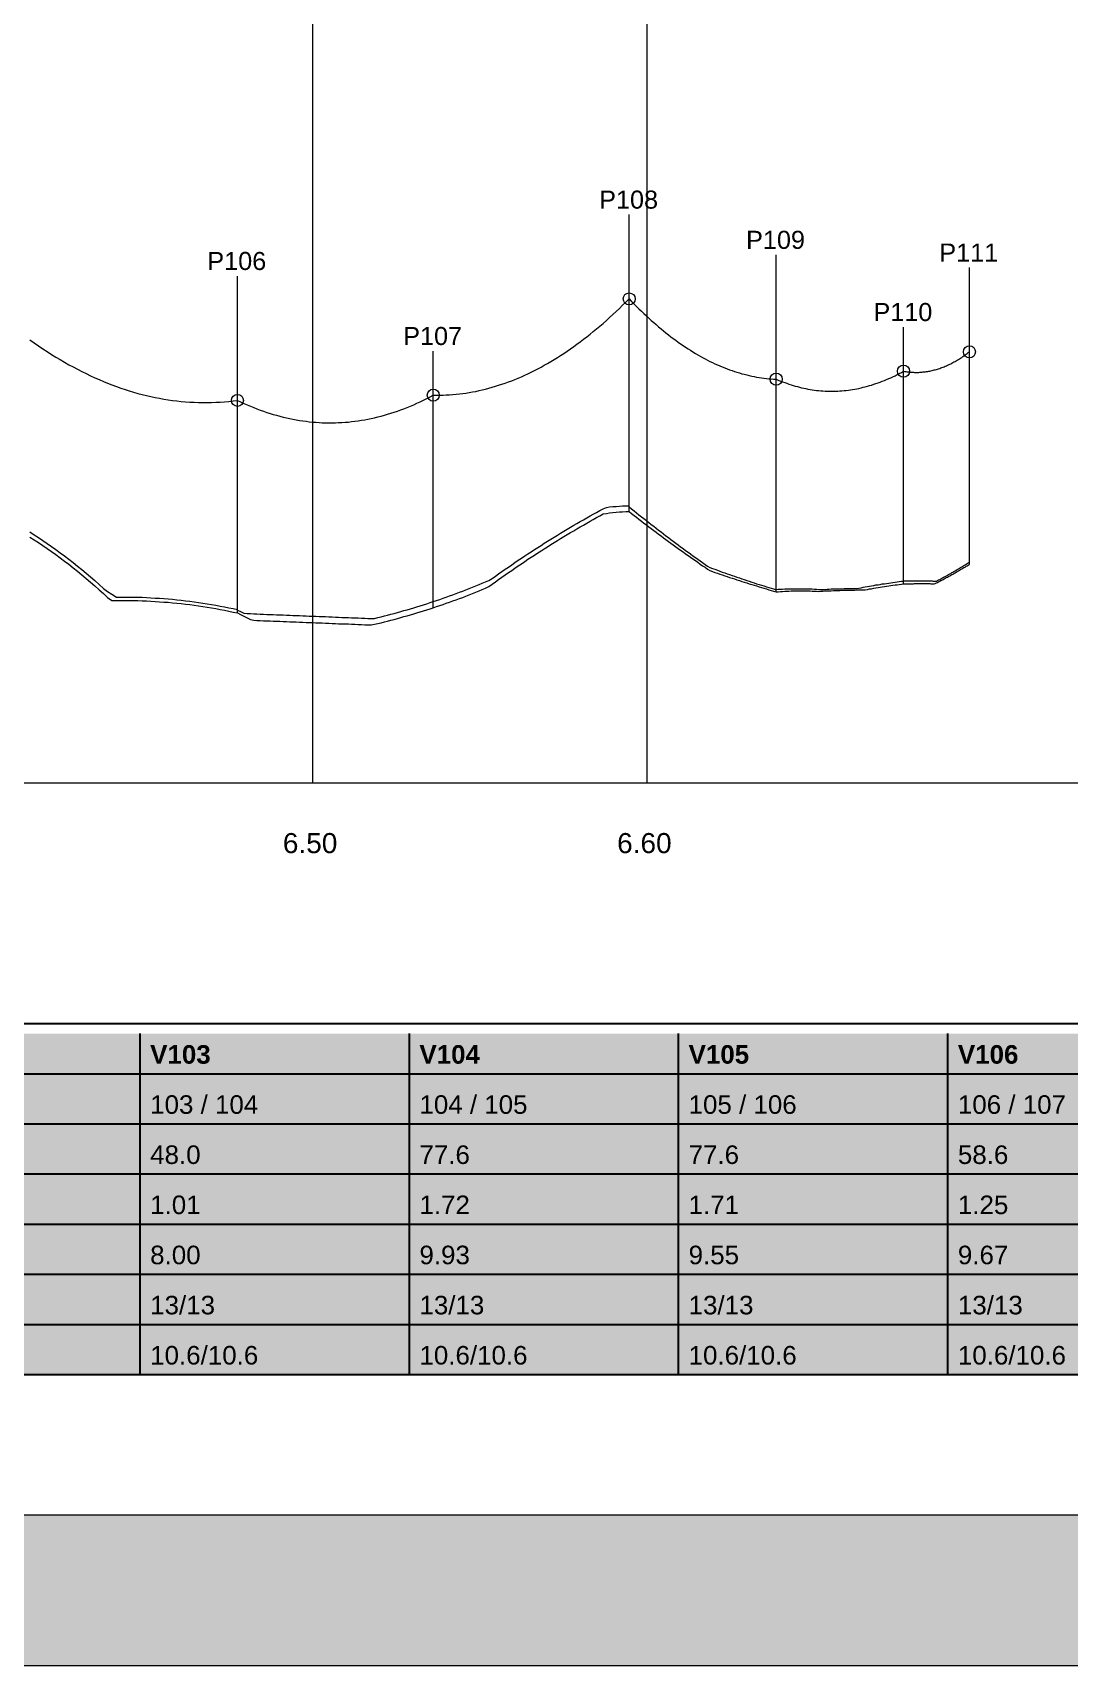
# Paper-space layout 'LP-PF-07' of a CAD drawing. Header units: metres, sheet in millimetres. Extents: x 8 to 412, y 8 to 290.
# Drawn here: x 173.5 to 276.9, y 8 to 170.8 of the extents above; entities that cross this region are included whole.
import ezdxf

# ---------------------------------------------------------------- set-up
doc = ezdxf.new("R2010")
doc.units = ezdxf.units.M
for name, color, linetype, lineweight, true_color in [('DETALLE', 7, 'Continuous', 13, 0x33434d), ('PERFIL_CONDUCTOR', 7, 'Continuous', 13, 0xc53643), ('PERFIL_TERRENO', 7, 'Continuous', 13, 0x976f49), ('PF_COTA', 7, 'Continuous', 0, 0x367db4), ('PF_EJE_DEM', 7, 'Continuous', 0, 0x53856e), ('PF_GRID', 7, 'Continuous', 0, 0xdee6ea), ('ROTULO', 7, 'Continuous', 13, 0x18364a)]:
    doc.layers.add(name, color=color, linetype=linetype, lineweight=lineweight, true_color=true_color)
doc.layers.add('PRESENTACION', color=7, linetype='Continuous')
doc.styles.add('Arial', font='arial.ttf')
doc.styles.add('Arial-Bold', font='arialbd.ttf')

psp = doc.layouts.new('LP-PF-07')

# ---------------------------------------------------------------- hatches: boundary and pattern name
at = {"layer": 'PRESENTACION', "true_color": 0xe6eef2}
psp.add_hatch(color=7, dxfattribs=at).paths.add_polyline_path([(14, 64), (404, 64), (404, 71), (14, 71)])
at = {"layer": 'PRESENTACION', "true_color": 0xfff1d8}
psp.add_hatch(color=7, dxfattribs=at).paths.add_polyline_path([(184.23, 37), (211.08, 37), (211.08, 71), (184.23, 71)])
at = {"layer": 'PRESENTACION', "true_color": 0xf6f8fa}
psp.add_hatch(color=7, dxfattribs=at).paths.add_polyline_path([(14, 37), (404, 37), (404, 64), (14, 64)])
at = {"layer": 'PRESENTACION', "true_color": 0xeef4f7}
psp.add_hatch(color=7, dxfattribs=at).paths.add_polyline_path([(8, 8), (412, 8), (412, 23), (8, 23)])

# ---------------------------------------------------------------- linework, layer by layer
at = {"layer": 'DETALLE'}
for p, q in [((233, 123.07), (233, 144.27)), ((266.92, 117.79), (266.92, 138.99)), ((260.35, 115.86), (260.35, 137.06)), ((247.65, 115.06), (247.65, 136.26)), ((193.93, 112.95), (193.93, 134.15)), ((213.46, 113.47), (213.46, 134.67))]:
    psp.add_line(p, q, dxfattribs=at)
psp.add_lwpolyline([(32, 96), (284, 96), (284, 249), (32, 249)], close=True, dxfattribs=at)
for centre in [(233, 144.27), (266.92, 138.99), (247.65, 136.26), (260.35, 137.06), (213.46, 134.67), (193.93, 134.15)]:
    psp.add_circle(centre, 0.6, dxfattribs=at)
at = {"layer": 'PERFIL_CONDUCTOR'}
for points in [[(213.46, 134.67), (213.79, 134.67), (214.11, 134.67), (214.44, 134.68), (214.76, 134.69), (215.09, 134.71), (215.42, 134.73), (215.74, 134.76), (216.07, 134.8), (216.39, 134.84), (216.72, 134.88), (217.04, 134.93), (217.37, 134.99), (217.69, 135.05), (218.02, 135.12), (218.35, 135.2), (218.67, 135.28), (219, 135.36), (219.32, 135.45), (219.65, 135.55), (219.97, 135.65), (220.3, 135.75), (220.62, 135.87), (220.95, 135.99), (221.28, 136.11), (221.6, 136.24), (221.93, 136.37), (222.25, 136.51), (222.58, 136.66), (222.9, 136.81), (223.23, 136.97), (223.55, 137.13), (223.88, 137.3), (224.21, 137.47), (224.53, 137.65), (224.86, 137.84), (225.18, 138.03), (225.51, 138.22), (225.83, 138.42), (226.16, 138.63), (226.48, 138.84), (226.81, 139.06), (227.14, 139.28), (227.46, 139.51), (227.79, 139.75), (228.11, 139.99), (228.44, 140.24), (228.76, 140.49), (229.09, 140.74), (229.41, 141.01), (229.74, 141.28), (230.07, 141.55), (230.39, 141.83), (230.72, 142.12), (231.04, 142.41), (231.37, 142.7), (231.69, 143), (232.02, 143.31), (232.34, 143.63), (232.67, 143.94), (233, 144.27)], [(233, 144.27), (233.24, 144.02), (233.48, 143.76), (233.73, 143.52), (233.97, 143.28), (234.22, 143.04), (234.46, 142.81), (234.71, 142.58), (234.95, 142.35), (235.19, 142.13), (235.44, 141.91), (235.68, 141.7), (235.93, 141.49), (236.17, 141.28), (236.41, 141.08), (236.66, 140.89), (236.9, 140.69), (237.15, 140.5), (237.39, 140.32), (237.64, 140.14), (237.88, 139.96), (238.12, 139.79), (238.37, 139.62), (238.61, 139.46), (238.86, 139.3), (239.1, 139.14), (239.35, 138.99), (239.59, 138.84), (239.83, 138.7), (240.08, 138.56), (240.32, 138.43), (240.57, 138.29), (240.81, 138.17), (241.05, 138.04), (241.3, 137.92), (241.54, 137.81), (241.79, 137.7), (242.03, 137.59), (242.28, 137.49), (242.52, 137.39), (242.76, 137.3), (243.01, 137.21), (243.25, 137.12), (243.5, 137.04), (243.74, 136.96), (243.99, 136.88), (244.23, 136.81), (244.47, 136.75), (244.72, 136.69), (244.96, 136.63), (245.21, 136.57), (245.45, 136.52), (245.7, 136.48), (245.94, 136.44), (246.18, 136.4), (246.43, 136.37), (246.67, 136.34), (246.92, 136.31), (247.16, 136.29), (247.4, 136.27), (247.65, 136.26)], [(173.23, 140.18), (173.66, 139.88), (174.09, 139.58), (174.52, 139.29), (174.96, 139.01), (175.39, 138.73), (175.82, 138.47), (176.25, 138.21), (176.68, 137.96), (177.11, 137.71), (177.54, 137.48), (177.97, 137.25), (178.41, 137.03), (178.84, 136.82), (179.27, 136.61), (179.7, 136.41), (180.13, 136.22), (180.56, 136.04), (180.99, 135.86), (181.42, 135.7), (181.86, 135.54), (182.29, 135.38), (182.72, 135.24), (183.15, 135.1), (183.58, 134.97), (184.01, 134.85), (184.44, 134.74), (184.87, 134.63), (185.3, 134.53), (185.74, 134.44), (186.17, 134.36), (186.6, 134.28), (187.03, 134.21), (187.46, 134.15), (187.89, 134.1), (188.32, 134.05), (188.75, 134.01), (189.19, 133.98), (189.62, 133.96), (190.05, 133.94), (190.48, 133.94), (190.91, 133.94), (191.34, 133.94), (191.77, 133.96), (192.2, 133.98), (192.64, 134.01), (193.07, 134.05), (193.5, 134.09), (193.93, 134.15)], [(260.35, 137.06), (260.46, 137.04), (260.57, 137.02), (260.68, 137), (260.79, 136.99), (260.9, 136.98), (261, 136.97), (261.11, 136.96), (261.22, 136.95), (261.33, 136.95), (261.44, 136.94), (261.55, 136.94), (261.66, 136.94), (261.77, 136.94), (261.88, 136.94), (261.99, 136.95), (262.1, 136.96), (262.21, 136.97), (262.32, 136.98), (262.43, 136.99), (262.54, 137), (262.65, 137.02), (262.76, 137.03), (262.87, 137.05), (262.97, 137.07), (263.08, 137.1), (263.19, 137.12), (263.3, 137.15), (263.41, 137.18), (263.52, 137.21), (263.63, 137.24), (263.74, 137.27), (263.85, 137.3), (263.96, 137.34), (264.07, 137.38), (264.18, 137.42), (264.29, 137.46), (264.4, 137.51), (264.51, 137.55), (264.62, 137.6), (264.73, 137.65), (264.84, 137.7), (264.95, 137.75), (265.05, 137.8), (265.16, 137.86), (265.27, 137.92), (265.38, 137.98), (265.49, 138.04), (265.6, 138.1), (265.71, 138.17), (265.82, 138.23), (265.93, 138.3), (266.04, 138.37), (266.15, 138.44), (266.26, 138.52), (266.37, 138.59), (266.48, 138.67), (266.59, 138.75), (266.7, 138.83), (266.81, 138.91), (266.92, 138.99)], [(247.65, 136.26), (247.86, 136.17), (248.07, 136.08), (248.28, 136), (248.5, 135.92), (248.71, 135.85), (248.92, 135.77), (249.13, 135.71), (249.34, 135.64), (249.55, 135.58), (249.77, 135.52), (249.98, 135.47), (250.19, 135.41), (250.4, 135.37), (250.61, 135.32), (250.82, 135.28), (251.04, 135.25), (251.25, 135.21), (251.46, 135.18), (251.67, 135.15), (251.88, 135.13), (252.09, 135.11), (252.31, 135.1), (252.52, 135.08), (252.73, 135.07), (252.94, 135.07), (253.15, 135.07), (253.36, 135.07), (253.58, 135.07), (253.79, 135.08), (254, 135.09), (254.21, 135.11), (254.42, 135.12), (254.63, 135.15), (254.85, 135.17), (255.06, 135.2), (255.27, 135.23), (255.48, 135.27), (255.69, 135.31), (255.9, 135.35), (256.11, 135.4), (256.33, 135.45), (256.54, 135.5), (256.75, 135.56), (256.96, 135.62), (257.17, 135.68), (257.38, 135.75), (257.6, 135.82), (257.81, 135.89), (258.02, 135.97), (258.23, 136.05), (258.44, 136.14), (258.65, 136.23), (258.87, 136.32), (259.08, 136.41), (259.29, 136.51), (259.5, 136.61), (259.71, 136.72), (259.92, 136.83), (260.14, 136.94), (260.35, 137.06)], [(193.93, 134.15), (194.25, 133.99), (194.58, 133.84), (194.91, 133.7), (195.23, 133.56), (195.56, 133.43), (195.88, 133.3), (196.21, 133.18), (196.53, 133.06), (196.86, 132.95), (197.18, 132.85), (197.51, 132.75), (197.84, 132.66), (198.16, 132.57), (198.49, 132.48), (198.81, 132.41), (199.14, 132.34), (199.46, 132.27), (199.79, 132.21), (200.11, 132.15), (200.44, 132.1), (200.77, 132.06), (201.09, 132.02), (201.42, 131.99), (201.74, 131.96), (202.07, 131.94), (202.39, 131.92), (202.72, 131.91), (203.04, 131.91), (203.37, 131.91), (203.7, 131.91), (204.02, 131.93), (204.35, 131.94), (204.67, 131.97), (205, 131.99), (205.32, 132.03), (205.65, 132.07), (205.97, 132.11), (206.3, 132.16), (206.63, 132.22), (206.95, 132.28), (207.28, 132.35), (207.6, 132.42), (207.93, 132.5), (208.25, 132.58), (208.58, 132.67), (208.9, 132.76), (209.23, 132.86), (209.56, 132.97), (209.88, 133.08), (210.21, 133.2), (210.53, 133.32), (210.86, 133.45), (211.18, 133.58), (211.51, 133.72), (211.83, 133.87), (212.16, 134.02), (212.49, 134.17), (212.81, 134.33), (213.14, 134.5), (213.46, 134.67)]]:
    psp.add_lwpolyline(points, dxfattribs=at)
at = {"layer": 'PERFIL_TERRENO'}
for points in [[(213.46, 114.08), (213.79, 114.19), (214.11, 114.3), (214.44, 114.42), (214.76, 114.53), (215.09, 114.65), (215.42, 114.77), (215.74, 114.88), (216.07, 115.01), (216.39, 115.13), (216.72, 115.26), (217.04, 115.39), (217.37, 115.52), (217.69, 115.65), (218.02, 115.78), (218.35, 115.91), (218.67, 116.04), (219, 116.17), (219.32, 116.38), (219.65, 116.62), (219.97, 116.85), (220.3, 117.08), (220.62, 117.3), (220.95, 117.53), (221.28, 117.75), (221.6, 117.98), (221.93, 118.2), (222.25, 118.42), (222.58, 118.63), (222.9, 118.85), (223.23, 119.06), (223.55, 119.27), (223.88, 119.49), (224.21, 119.69), (224.53, 119.9), (224.86, 120.11), (225.18, 120.31), (225.51, 120.51), (225.83, 120.71), (226.16, 120.91), (226.48, 121.11), (226.81, 121.3), (227.14, 121.5), (227.46, 121.69), (227.79, 121.88), (228.11, 122.07), (228.44, 122.25), (228.76, 122.44), (229.09, 122.62), (229.41, 122.8), (229.74, 122.98), (230.07, 123.16), (230.39, 123.34), (230.72, 123.48), (231.04, 123.52), (231.37, 123.55), (231.69, 123.58), (232.02, 123.6), (232.34, 123.62), (232.67, 123.63), (233, 123.64)], [(233, 123.54), (233.24, 123.34), (233.48, 123.14), (233.73, 122.95), (233.97, 122.75), (234.22, 122.55), (234.46, 122.36), (234.71, 122.17), (234.95, 121.97), (235.19, 121.78), (235.44, 121.59), (235.68, 121.4), (235.93, 121.21), (236.17, 121.03), (236.41, 120.84), (236.66, 120.65), (236.9, 120.47), (237.15, 120.28), (237.39, 120.1), (237.64, 119.92), (237.88, 119.73), (238.12, 119.55), (238.37, 119.37), (238.61, 119.19), (238.86, 119.02), (239.1, 118.84), (239.35, 118.66), (239.59, 118.49), (239.83, 118.31), (240.08, 118.14), (240.32, 117.97), (240.57, 117.79), (240.81, 117.62), (241.05, 117.48), (241.3, 117.39), (241.54, 117.3), (241.79, 117.21), (242.03, 117.12), (242.28, 117.03), (242.52, 116.95), (242.76, 116.86), (243.01, 116.77), (243.25, 116.69), (243.5, 116.61), (243.74, 116.52), (243.99, 116.44), (244.23, 116.36), (244.47, 116.27), (244.72, 116.19), (244.96, 116.11), (245.21, 116.03), (245.45, 115.95), (245.7, 115.87), (245.94, 115.79), (246.18, 115.72), (246.43, 115.64), (246.67, 115.56), (246.92, 115.49), (247.16, 115.41), (247.4, 115.34), (247.65, 115.26)], [(173.23, 121.03), (173.66, 120.75), (174.09, 120.47), (174.52, 120.19), (174.96, 119.89), (175.39, 119.59), (175.82, 119.28), (176.25, 118.96), (176.68, 118.64), (177.11, 118.31), (177.54, 117.97), (177.97, 117.62), (178.41, 117.27), (178.84, 116.91), (179.27, 116.54), (179.7, 116.17), (180.13, 115.78), (180.56, 115.4), (180.99, 115.1), (181.42, 114.82), (181.86, 114.54), (182.29, 114.54), (182.72, 114.54), (183.15, 114.53), (183.58, 114.53), (184.01, 114.52), (184.44, 114.51), (184.87, 114.49), (185.3, 114.47), (185.74, 114.44), (186.17, 114.41), (186.6, 114.38), (187.03, 114.35), (187.46, 114.31), (187.89, 114.27), (188.32, 114.22), (188.75, 114.17), (189.19, 114.12), (189.62, 114.06), (190.05, 114), (190.48, 113.94), (190.91, 113.87), (191.34, 113.8), (191.77, 113.72), (192.2, 113.64), (192.64, 113.56), (193.07, 113.47), (193.5, 113.38), (193.93, 113.29)], [(260.35, 116.14), (260.46, 116.14), (260.57, 116.14), (260.68, 116.14), (260.79, 116.14), (260.9, 116.15), (261, 116.15), (261.11, 116.15), (261.22, 116.15), (261.33, 116.15), (261.44, 116.15), (261.55, 116.15), (261.66, 116.15), (261.77, 116.15), (261.88, 116.15), (261.99, 116.15), (262.1, 116.15), (262.21, 116.15), (262.32, 116.15), (262.43, 116.15), (262.54, 116.15), (262.65, 116.15), (262.76, 116.14), (262.87, 116.14), (262.97, 116.14), (263.08, 116.14), (263.19, 116.14), (263.3, 116.13), (263.41, 116.13), (263.52, 116.13), (263.63, 116.13), (263.74, 116.18), (263.85, 116.24), (263.96, 116.3), (264.07, 116.36), (264.18, 116.42), (264.29, 116.48), (264.4, 116.54), (264.51, 116.6), (264.62, 116.66), (264.73, 116.72), (264.84, 116.78), (264.95, 116.84), (265.05, 116.9), (265.16, 116.97), (265.27, 117.03), (265.38, 117.09), (265.49, 117.16), (265.6, 117.22), (265.71, 117.28), (265.82, 117.35), (265.93, 117.41), (266.04, 117.48), (266.15, 117.54), (266.26, 117.61), (266.37, 117.67), (266.48, 117.74), (266.59, 117.81), (266.7, 117.87), (266.81, 117.94), (266.92, 118.01)], [(247.65, 115.29), (247.86, 115.31), (248.07, 115.32), (248.28, 115.33), (248.5, 115.34), (248.71, 115.35), (248.92, 115.36), (249.13, 115.36), (249.34, 115.37), (249.55, 115.37), (249.77, 115.37), (249.98, 115.37), (250.19, 115.37), (250.4, 115.37), (250.61, 115.36), (250.82, 115.36), (251.04, 115.35), (251.25, 115.34), (251.46, 115.33), (251.67, 115.31), (251.88, 115.3), (252.09, 115.28), (252.31, 115.29), (252.52, 115.3), (252.73, 115.32), (252.94, 115.33), (253.15, 115.34), (253.36, 115.34), (253.58, 115.35), (253.79, 115.36), (254, 115.37), (254.21, 115.37), (254.42, 115.38), (254.63, 115.38), (254.85, 115.38), (255.06, 115.39), (255.27, 115.39), (255.48, 115.39), (255.69, 115.39), (255.9, 115.43), (256.11, 115.47), (256.33, 115.51), (256.54, 115.55), (256.75, 115.59), (256.96, 115.63), (257.17, 115.66), (257.38, 115.7), (257.6, 115.74), (257.81, 115.77), (258.02, 115.8), (258.23, 115.84), (258.44, 115.87), (258.65, 115.9), (258.87, 115.93), (259.08, 115.97), (259.29, 116), (259.5, 116.02), (259.71, 116.05), (259.92, 116.08), (260.14, 116.11), (260.35, 116.13)], [(193.93, 113.24), (194.25, 113.09), (194.58, 112.93), (194.91, 112.89), (195.23, 112.88), (195.56, 112.86), (195.88, 112.85), (196.21, 112.84), (196.53, 112.82), (196.86, 112.81), (197.18, 112.8), (197.51, 112.78), (197.84, 112.77), (198.16, 112.76), (198.49, 112.75), (198.81, 112.73), (199.14, 112.72), (199.46, 112.71), (199.79, 112.69), (200.11, 112.68), (200.44, 112.67), (200.77, 112.66), (201.09, 112.64), (201.42, 112.63), (201.74, 112.62), (202.07, 112.6), (202.39, 112.59), (202.72, 112.58), (203.04, 112.56), (203.37, 112.55), (203.7, 112.54), (204.02, 112.53), (204.35, 112.51), (204.67, 112.5), (205, 112.49), (205.32, 112.47), (205.65, 112.46), (205.97, 112.45), (206.3, 112.44), (206.63, 112.42), (206.95, 112.41), (207.28, 112.4), (207.6, 112.41), (207.93, 112.49), (208.25, 112.57), (208.58, 112.65), (208.9, 112.74), (209.23, 112.82), (209.56, 112.91), (209.88, 113), (210.21, 113.09), (210.53, 113.18), (210.86, 113.27), (211.18, 113.37), (211.51, 113.47), (211.83, 113.56), (212.16, 113.67), (212.49, 113.77), (212.81, 113.87), (213.14, 113.98), (213.46, 114.08)]]:
    psp.add_lwpolyline(points, dxfattribs=at)
at = {"layer": 'PF_COTA'}
for p, q in [((233, 144.27), (233, 152.67)), ((247.65, 136.26), (247.65, 148.66)), ((193.93, 134.15), (193.93, 146.55)), ((266.92, 138.99), (266.92, 147.39)), ((260.35, 137.06), (260.35, 141.46)), ((213.46, 134.67), (213.46, 139.07))]:
    psp.add_line(p, q, dxfattribs=at)
at = {"layer": 'PF_EJE_DEM'}
for points in [[(213.46, 113.47), (213.79, 113.58), (214.11, 113.69), (214.44, 113.8), (214.76, 113.91), (215.09, 114.03), (215.42, 114.15), (215.74, 114.26), (216.07, 114.38), (216.39, 114.5), (216.72, 114.63), (217.04, 114.76), (217.37, 114.89), (217.69, 115.02), (218.02, 115.15), (218.35, 115.28), (218.67, 115.41), (219, 115.58), (219.32, 115.81), (219.65, 116.05), (219.97, 116.28), (220.3, 116.51), (220.62, 116.74), (220.95, 116.97), (221.28, 117.19), (221.6, 117.42), (221.93, 117.64), (222.25, 117.86), (222.58, 118.08), (222.9, 118.3), (223.23, 118.51), (223.55, 118.72), (223.88, 118.94), (224.21, 119.15), (224.53, 119.35), (224.86, 119.56), (225.18, 119.77), (225.51, 119.97), (225.83, 120.17), (226.16, 120.37), (226.48, 120.57), (226.81, 120.77), (227.14, 120.96), (227.46, 121.15), (227.79, 121.35), (228.11, 121.54), (228.44, 121.72), (228.76, 121.91), (229.09, 122.09), (229.41, 122.28), (229.74, 122.46), (230.07, 122.64), (230.39, 122.82), (230.72, 122.88), (231.04, 122.92), (231.37, 122.96), (231.69, 122.99), (232.02, 123.02), (232.34, 123.04), (232.67, 123.06), (233, 123.07)], [(233, 123.07), (233.24, 122.88), (233.48, 122.68), (233.73, 122.49), (233.97, 122.3), (234.22, 122.11), (234.46, 121.92), (234.71, 121.74), (234.95, 121.55), (235.19, 121.36), (235.44, 121.18), (235.68, 120.99), (235.93, 120.81), (236.17, 120.63), (236.41, 120.45), (236.66, 120.27), (236.9, 120.09), (237.15, 119.91), (237.39, 119.73), (237.64, 119.55), (237.88, 119.38), (238.12, 119.2), (238.37, 119.03), (238.61, 118.85), (238.86, 118.68), (239.1, 118.51), (239.35, 118.34), (239.59, 118.17), (239.83, 118), (240.08, 117.83), (240.32, 117.66), (240.57, 117.5), (240.81, 117.33), (241.05, 117.17), (241.3, 117.09), (241.54, 117), (241.79, 116.92), (242.03, 116.83), (242.28, 116.75), (242.52, 116.66), (242.76, 116.58), (243.01, 116.5), (243.25, 116.42), (243.5, 116.34), (243.74, 116.26), (243.99, 116.18), (244.23, 116.1), (244.47, 116.02), (244.72, 115.94), (244.96, 115.87), (245.21, 115.79), (245.45, 115.71), (245.7, 115.64), (245.94, 115.56), (246.18, 115.49), (246.43, 115.42), (246.67, 115.34), (246.92, 115.27), (247.16, 115.2), (247.4, 115.13), (247.65, 115.06)], [(173.23, 120.52), (173.66, 120.25), (174.09, 119.97), (174.52, 119.68), (174.96, 119.38), (175.39, 119.08), (175.82, 118.77), (176.25, 118.45), (176.68, 118.13), (177.11, 117.8), (177.54, 117.46), (177.97, 117.11), (178.41, 116.76), (178.84, 116.4), (179.27, 116.03), (179.7, 115.66), (180.13, 115.27), (180.56, 114.88), (180.99, 114.49), (181.42, 114.2), (181.86, 114.19), (182.29, 114.2), (182.72, 114.2), (183.15, 114.2), (183.58, 114.19), (184.01, 114.18), (184.44, 114.17), (184.87, 114.15), (185.3, 114.13), (185.74, 114.1), (186.17, 114.07), (186.6, 114.04), (187.03, 114.01), (187.46, 113.97), (187.89, 113.93), (188.32, 113.88), (188.75, 113.83), (189.19, 113.78), (189.62, 113.72), (190.05, 113.66), (190.48, 113.59), (190.91, 113.53), (191.34, 113.45), (191.77, 113.38), (192.2, 113.3), (192.64, 113.22), (193.07, 113.13), (193.5, 113.04), (193.93, 112.95)], [(260.35, 115.86), (260.46, 115.86), (260.57, 115.86), (260.68, 115.86), (260.79, 115.87), (260.9, 115.87), (261, 115.87), (261.11, 115.87), (261.22, 115.87), (261.33, 115.87), (261.44, 115.88), (261.55, 115.88), (261.66, 115.88), (261.77, 115.88), (261.88, 115.88), (261.99, 115.88), (262.1, 115.88), (262.21, 115.88), (262.32, 115.88), (262.43, 115.88), (262.54, 115.88), (262.65, 115.88), (262.76, 115.88), (262.87, 115.88), (262.97, 115.88), (263.08, 115.87), (263.19, 115.87), (263.3, 115.87), (263.41, 115.87), (263.52, 115.89), (263.63, 115.94), (263.74, 116), (263.85, 116.06), (263.96, 116.12), (264.07, 116.17), (264.18, 116.23), (264.29, 116.29), (264.4, 116.35), (264.51, 116.41), (264.62, 116.47), (264.73, 116.53), (264.84, 116.59), (264.95, 116.65), (265.05, 116.71), (265.16, 116.77), (265.27, 116.83), (265.38, 116.9), (265.49, 116.96), (265.6, 117.02), (265.71, 117.08), (265.82, 117.15), (265.93, 117.21), (266.04, 117.27), (266.15, 117.34), (266.26, 117.4), (266.37, 117.47), (266.48, 117.53), (266.59, 117.6), (266.7, 117.66), (266.81, 117.73), (266.92, 117.79)], [(247.65, 115.06), (247.86, 115.07), (248.07, 115.09), (248.28, 115.1), (248.5, 115.11), (248.71, 115.13), (248.92, 115.13), (249.13, 115.14), (249.34, 115.15), (249.55, 115.15), (249.77, 115.15), (249.98, 115.16), (250.19, 115.16), (250.4, 115.15), (250.61, 115.15), (250.82, 115.15), (251.04, 115.14), (251.25, 115.13), (251.46, 115.12), (251.67, 115.11), (251.88, 115.1), (252.09, 115.11), (252.31, 115.12), (252.52, 115.14), (252.73, 115.15), (252.94, 115.16), (253.15, 115.17), (253.36, 115.18), (253.58, 115.19), (253.79, 115.2), (254, 115.2), (254.21, 115.21), (254.42, 115.22), (254.63, 115.22), (254.85, 115.23), (255.06, 115.23), (255.27, 115.23), (255.48, 115.23), (255.69, 115.24), (255.9, 115.24), (256.11, 115.24), (256.33, 115.24), (256.54, 115.26), (256.75, 115.3), (256.96, 115.34), (257.17, 115.37), (257.38, 115.41), (257.6, 115.45), (257.81, 115.48), (258.02, 115.52), (258.23, 115.55), (258.44, 115.59), (258.65, 115.62), (258.87, 115.65), (259.08, 115.68), (259.29, 115.72), (259.5, 115.75), (259.71, 115.77), (259.92, 115.8), (260.14, 115.83), (260.35, 115.86)], [(193.93, 112.95), (194.25, 112.79), (194.58, 112.63), (194.91, 112.47), (195.23, 112.31), (195.56, 112.22), (195.88, 112.21), (196.21, 112.19), (196.53, 112.18), (196.86, 112.17), (197.18, 112.16), (197.51, 112.14), (197.84, 112.13), (198.16, 112.12), (198.49, 112.1), (198.81, 112.09), (199.14, 112.08), (199.46, 112.07), (199.79, 112.05), (200.11, 112.04), (200.44, 112.03), (200.77, 112.01), (201.09, 112), (201.42, 111.99), (201.74, 111.98), (202.07, 111.96), (202.39, 111.95), (202.72, 111.94), (203.04, 111.92), (203.37, 111.91), (203.7, 111.9), (204.02, 111.88), (204.35, 111.87), (204.67, 111.86), (205, 111.85), (205.32, 111.83), (205.65, 111.82), (205.97, 111.81), (206.3, 111.79), (206.63, 111.78), (206.95, 111.77), (207.28, 111.76), (207.6, 111.83), (207.93, 111.9), (208.25, 111.98), (208.58, 112.06), (208.9, 112.14), (209.23, 112.23), (209.56, 112.31), (209.88, 112.4), (210.21, 112.49), (210.53, 112.58), (210.86, 112.67), (211.18, 112.77), (211.51, 112.86), (211.83, 112.96), (212.16, 113.06), (212.49, 113.16), (212.81, 113.26), (213.14, 113.37), (213.46, 113.47)]]:
    psp.add_lwpolyline(points, dxfattribs=at)
at = {"layer": 'PF_GRID'}
for p, q in [((201.46, 96), (201.46, 249)), ((234.79, 96), (234.79, 249)), ((32, 96), (284, 96))]:
    psp.add_line(p, q, dxfattribs=at)
at = {"layer": 'PRESENTACION', "color": 254, "true_color": 0xdee6ea}
for p, q in [((14, 72), (404, 72)), ((184.23, 37), (184.23, 71)), ((211.08, 37), (211.08, 71)), ((237.92, 37), (237.92, 71)), ((264.77, 37), (264.77, 71)), ((14, 67), (404, 67)), ((14, 62), (404, 62)), ((14, 57), (404, 57)), ((14, 52), (404, 52)), ((14, 47), (404, 47)), ((14, 42), (404, 42)), ((14, 37), (404, 37))]:
    psp.add_line(p, q, dxfattribs=at)
at = {"layer": 'ROTULO'}
psp.add_line((8, 23), (412, 23), dxfattribs=at)
psp.add_lwpolyline([(8, 8), (412, 8), (412, 289), (8, 289)], close=True, dxfattribs=at)

# ---------------------------------------------------------------- texts
for s, height, style, p in [('P108', 1.8, 'Arial', (230, 153.27)), ('P109', 1.8, 'Arial', (244.65, 149.26)), ('P106', 1.8, 'Arial', (190.93, 147.15)), ('P111', 1.8, 'Arial', (263.92, 147.99)), ('P110', 1.8, 'Arial', (257.35, 142.06)), ('P107', 1.8, 'Arial', (210.46, 139.67)), ('6.50', 2, 'Arial', (198.46, 89)), ('6.60', 2, 'Arial', (231.79, 89)), ('V103', 1.85, 'Arial-Bold', (185.23, 68)), ('V104', 1.85, 'Arial-Bold', (212.08, 68)), ('V105', 1.85, 'Arial-Bold', (238.92, 68)), ('V106', 1.85, 'Arial-Bold', (265.77, 68)), ('103 / 104', 1.85, 'Arial', (185.23, 63)), ('104 / 105', 1.85, 'Arial', (212.08, 63)), ('105 / 106', 1.85, 'Arial', (238.92, 63)), ('106 / 107', 1.85, 'Arial', (265.77, 63)), ('48.0', 1.85, 'Arial', (185.23, 58)), ('77.6', 1.85, 'Arial', (212.08, 58)), ('77.6', 1.85, 'Arial', (238.92, 58)), ('58.6', 1.85, 'Arial', (265.77, 58)), ('1.01', 1.85, 'Arial', (185.23, 53)), ('1.72', 1.85, 'Arial', (212.08, 53)), ('1.71', 1.85, 'Arial', (238.92, 53)), ('1.25', 1.85, 'Arial', (265.77, 53)), ('8.00', 1.85, 'Arial', (185.23, 48)), ('9.93', 1.85, 'Arial', (212.08, 48)), ('9.55', 1.85, 'Arial', (238.92, 48)), ('9.67', 1.85, 'Arial', (265.77, 48)), ('13/13', 1.85, 'Arial', (185.23, 43)), ('13/13', 1.85, 'Arial', (212.08, 43)), ('13/13', 1.85, 'Arial', (238.92, 43)), ('13/13', 1.85, 'Arial', (265.77, 43)), ('10.6/10.6', 1.85, 'Arial', (185.23, 38)), ('10.6/10.6', 1.85, 'Arial', (212.08, 38)), ('10.6/10.6', 1.85, 'Arial', (238.92, 38)), ('10.6/10.6', 1.85, 'Arial', (265.77, 38))]:
    psp.add_text(s, height=height, dxfattribs=dict(at, style=style)).set_placement(p)

doc.saveas('drawing.dxf')
